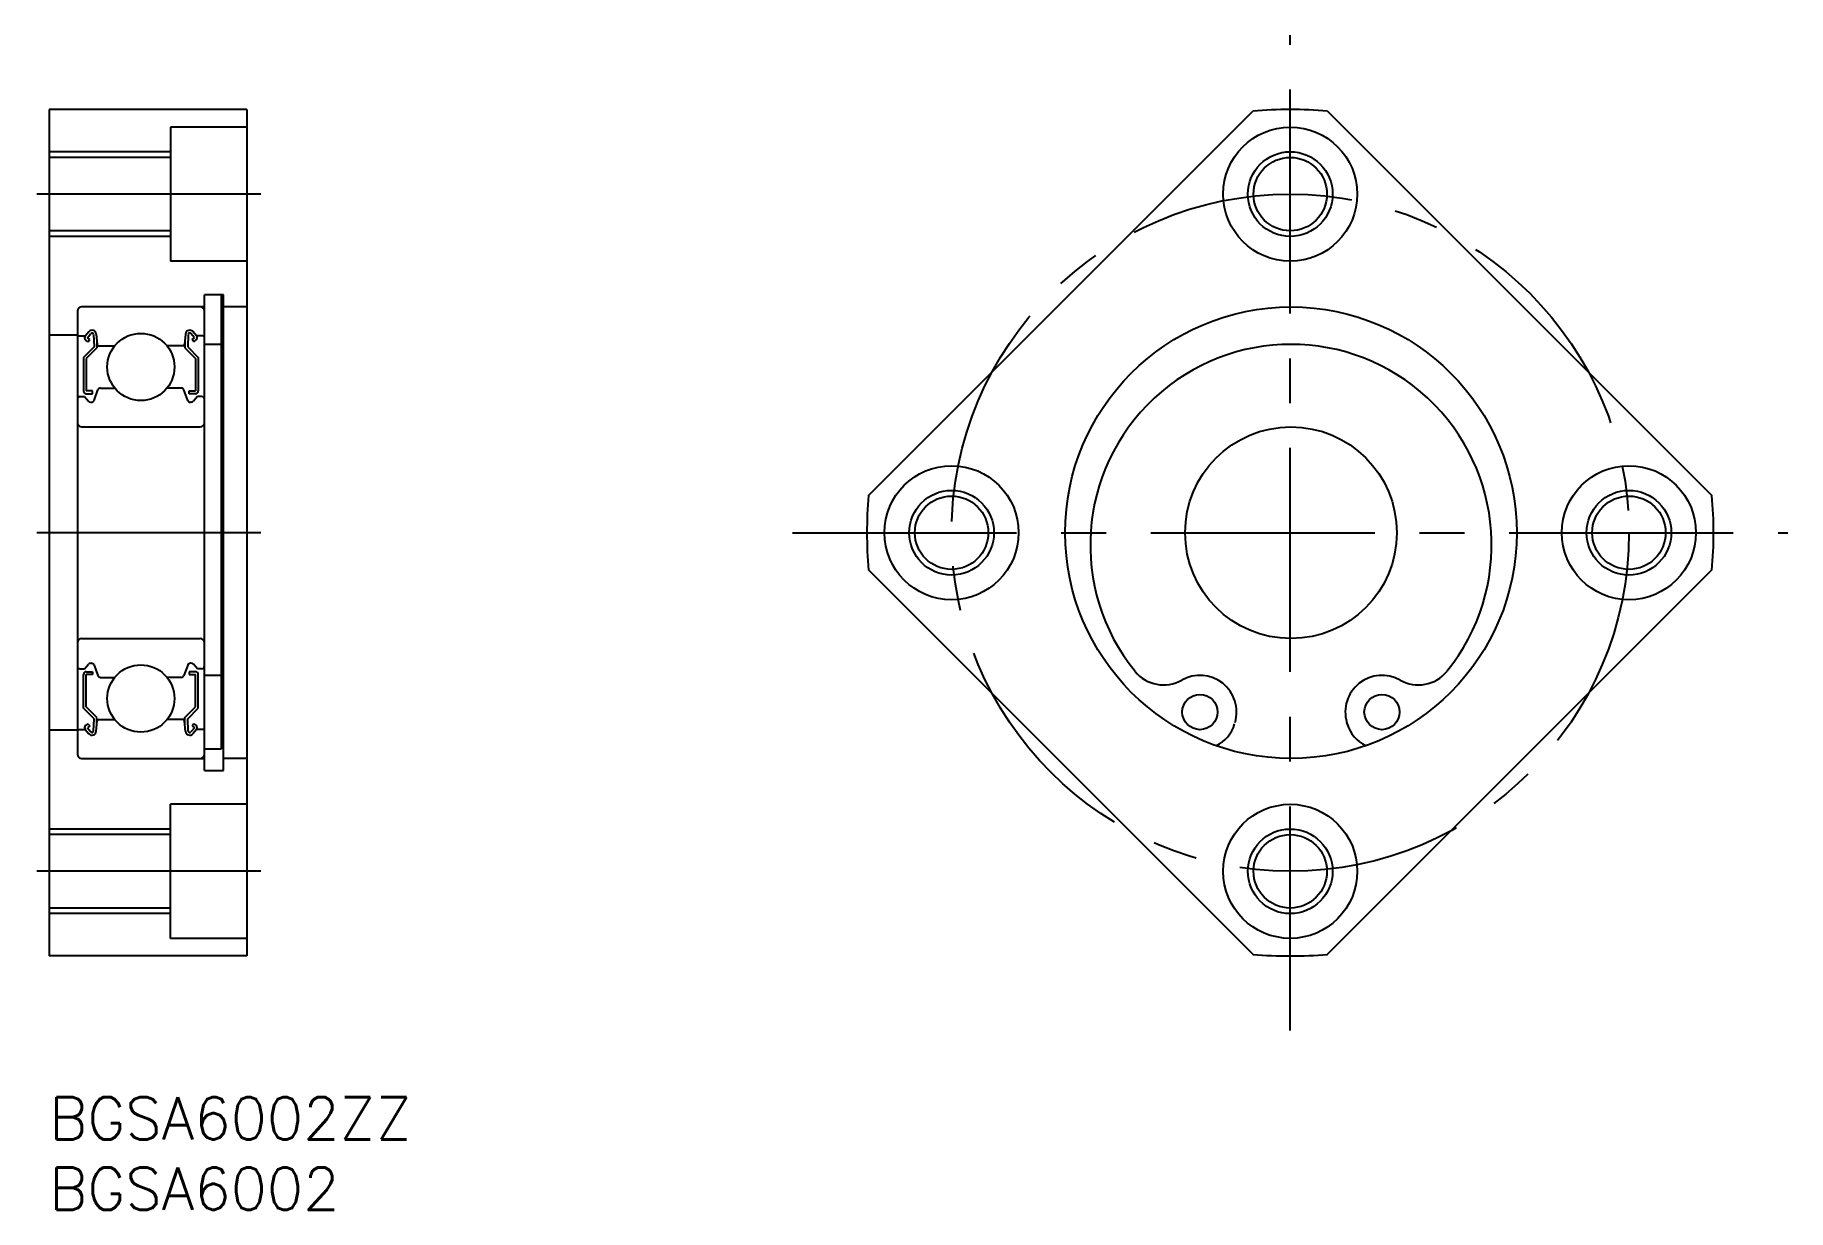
# Model space of a CAD drawing. Extents: x -1 to 123, y -8 to 75.
import ezdxf

# ---------------------------------------------------------------- set-up
doc = ezdxf.new("R2010")
doc.units = 0
doc.header["$LTSCALE"] = 0.5
doc.linetypes.add('CENTER', pattern=[50.8, 31.75, -6.35, 6.35, -6.35])
for name, color, linetype in [('MSM_CENTER', 1, 'CENTER'), ('MSM_CONTINUOUS', 7, 'CONTINUOUS'), ('MSM_NARROW', 5, 'CONTINUOUS'), ('MSM_PART_NUMBER', 7, 'CONTINUOUS')]:
    doc.layers.add(name, color=color, linetype=linetype)
doc.styles.get("Standard").update_dxf_attribs({"font": 'txt.shx', "height": 3, "bigfont": 'bigfont.shx'})

# ---------------------------------------------------------------- blocks, each defined once
blk = doc.blocks.new('*U4')
at = {"layer": 'MSM_PART_NUMBER'}
blk.add_text('BGSA6002ZZ', height=3, dxfattribs=at).set_placement((0, -3))
blk = doc.blocks.new('*U5')
at = {"layer": 'MSM_PART_NUMBER'}
blk.add_text('BGSA6002', height=3, dxfattribs=at).set_placement((0, -8))

msp = doc.modelspace()

# ---------------------------------------------------------------- linework, layer by layer
at = {"layer": 'MSM_CENTER'}
for p, q in [((87.95, 4.73), (87.95, 75.27)), ((15, 64), (-1, 64)), ((15, 40), (-1, 40)), ((52.67, 40), (123.22, 40)), ((15, 16), (-1, 16))]:
    msp.add_line(p, q, dxfattribs=at)
msp.add_circle((87.95, 40), 24, dxfattribs=at)
at = {"layer": 'MSM_CONTINUOUS'}
for p, q in [((0, 70), (0, 10)), ((14, 70), (0, 70)), ((14, 70), (14, 10)), ((58.06, 42.64), (85.3, 69.88)), ((90.59, 69.88), (117.83, 42.64)), ((14, 68.75), (8.6, 68.75)), ((8.6, 68.75), (8.6, 59.25)), ((8.6, 66.6), (0, 66.6)), ((8.6, 61.4), (0, 61.4)), ((14, 59.25), (8.6, 59.25)), ((11, 56), (2.3, 56)), ((11, 23.15), (11, 56.85)), ((12.35, 56.85, -1.3), (11, 56.85, -1.3)), ((12.2, 56.85), (12.2, 24.65)), ((12.35, 23.15, -0.1), (12.35, 56.85, -0.1)), ((14, 56), (12.35, 56)), ((0, 55), (0, 55)), ((2, 55.7), (2, 24.3)), ((2, 54), (0, 54)), ((2.1, 53.95), (2.56, 53.95)), ((2.56, 53.95), (2.81, 54.25)), ((2.74, 53.54), (2.58, 53.67)), ((2.71, 53.82), (2.96, 54.12)), ((2.87, 53.69), (2.71, 53.82)), ((2.74, 53.54), (2.87, 53.69)), ((3.14, 54.06), (3.18, 53.18)), ((3.34, 54.08), (3.4, 53.34)), ((3.38, 53.57), (3.38, 53.1)), ((9.66, 54.08), (9.6, 53.34)), ((9.62, 53.57), (9.62, 53.1)), ((9.86, 54.06), (9.82, 53.18)), ((10.29, 53.82), (10.04, 54.12)), ((10.13, 53.69), (10.29, 53.82)), ((10.26, 53.54), (10.13, 53.69)), ((10.44, 53.95), (10.19, 54.25)), ((10.26, 53.54), (10.42, 53.67)), ((10.9, 53.95), (10.44, 53.95)), ((3.18, 53.18), (2.43, 52.43)), ((2.43, 52.43), (2.43, 50.05)), ((3.38, 53.1), (2.63, 52.35)), ((2.63, 52.35), (2.63, 50.05)), ((3.5, 53.25), (4.65, 53.25)), ((9.5, 53.25), (8.35, 53.25)), ((9.62, 53.1), (10.37, 52.35)), ((9.82, 53.18), (10.57, 52.43)), ((10.37, 52.35), (10.37, 50.05)), ((10.57, 52.43), (10.57, 50.05)), ((12.2, 53.35, -1.3), (11, 53.35, -1.3)), ((3.08, 50.05), (2.63, 50.05)), ((2.63, 49.85), (3.08, 49.85)), ((3.08, 49.85), (3.08, 50.05)), ((3.18, 49.38), (3.45, 50.12)), ((3.64, 50.25), (4.65, 50.25)), ((9.36, 50.25), (8.35, 50.25)), ((9.82, 49.38), (9.55, 50.12)), ((9.92, 50.05), (10.37, 50.05)), ((9.92, 49.85), (9.92, 50.05)), ((10.37, 49.85), (9.92, 49.85)), ((2.2, 49.65), (2.5, 49.65)), ((2.5, 49.65), (2.78, 49.32)), ((2.93, 49.25), (2.99, 49.25)), ((10.07, 49.25), (10.01, 49.25)), ((10.5, 49.65), (10.22, 49.32)), ((10.8, 49.65), (10.5, 49.65)), ((2.3, 47.5), (10.7, 47.5)), ((0, 40), (0, 40)), ((58.06, 37.36), (85.3, 10.12)), ((90.59, 10.12), (117.83, 37.36)), ((2.3, 32.5), (10.7, 32.5)), ((3.57, 32.5), (3.57, 32.5)), ((4.55, 32.5), (4.55, 32.5)), ((2.2, 30.35), (2.5, 30.35)), ((2.43, 27.57), (2.43, 29.95)), ((2.5, 30.35), (2.78, 30.68)), ((2.63, 30.15), (3.08, 30.15)), ((2.63, 27.65), (2.63, 29.95)), ((3.08, 29.95), (2.63, 29.95)), ((2.93, 30.75), (2.99, 30.75)), ((3.08, 30.15), (3.08, 29.95)), ((3.18, 30.62), (3.45, 29.88)), ((9.82, 30.62), (9.55, 29.88)), ((9.92, 30.15), (9.92, 29.95)), ((10.37, 30.15), (9.92, 30.15)), ((9.92, 29.95), (10.37, 29.95)), ((10.07, 30.75), (10.01, 30.75)), ((10.5, 30.35), (10.22, 30.68)), ((10.37, 27.65), (10.37, 29.95)), ((10.8, 30.35), (10.5, 30.35)), ((10.57, 27.57), (10.57, 29.95)), ((12.2, 29.89, -1.3), (11, 29.89, -1.3)), ((3.64, 29.75), (4.65, 29.75)), ((9.36, 29.75), (8.35, 29.75)), ((3.18, 26.82), (2.43, 27.57)), ((3.38, 26.9), (2.63, 27.65)), ((9.62, 26.9), (10.37, 27.65)), ((9.82, 26.82), (10.57, 27.57)), ((2.74, 26.46), (2.58, 26.33)), ((2.87, 26.31), (2.71, 26.18)), ((2.71, 26.18), (2.96, 25.88)), ((2.74, 26.46), (2.87, 26.31)), ((3.14, 25.94), (3.18, 26.82)), ((3.34, 25.92), (3.4, 26.66)), ((3.38, 26.43), (3.38, 26.9)), ((3.5, 26.75), (4.65, 26.75)), ((9.5, 26.75), (8.35, 26.75)), ((9.66, 25.92), (9.6, 26.66)), ((9.62, 26.43), (9.62, 26.9)), ((9.86, 25.94), (9.82, 26.82)), ((10.29, 26.18), (10.04, 25.88)), ((10.26, 26.46), (10.13, 26.31)), ((10.13, 26.31), (10.29, 26.18)), ((10.26, 26.46), (10.42, 26.33)), ((91.99, 26.44), (91.96, 26.56)), ((2, 26), (0, 26)), ((2.1, 26.05), (2.56, 26.05)), ((2.56, 26.05), (2.81, 25.75)), ((10.44, 26.05), (10.19, 25.75)), ((10.9, 26.05), (10.44, 26.05)), ((2.3, 24), (11, 24)), ((12.2, 24.65, -1.3), (11, 24.65, -1.3)), ((14, 24), (12.35, 24)), ((11, 23.15, -1.3), (12.35, 23.15, -1.3)), ((14, 20.75), (8.6, 20.75)), ((8.6, 11.25), (8.6, 20.75)), ((8.6, 18.6), (0, 18.6)), ((8.6, 13.4), (0, 13.4)), ((14, 11.25), (8.6, 11.25)), ((14, 10), (0, 10))]:
    msp.add_line(p, q, dxfattribs=at)
for centre, radius in [((87.95, 64), 4.75), ((87.95, 64), 2.6), ((88, 40), 16), ((6.5, 51.75), 2.38), ((88, 40), 7.5), ((63.95, 40), 4.75), ((111.95, 40), 4.75), ((63.95, 40), 2.6), ((111.95, 40), 2.6), ((6.5, 28.25), 2.38), ((81.55, 27.29), 1.25), ((94.45, 27.29), 1.25), ((87.95, 16), 4.75), ((87.95, 16), 2.6)]:
    msp.add_circle(centre, radius, dxfattribs=at)
for centre, radius, start, end in [((87.95, 40), 30, 84.9445, 95.0555), ((2.3, 55.7), 0.3, 90, 180), ((10.7, 55.7), 0.3, 0, 90), ((2.1, 54.05), 0.1, 180, 270), ((2.71, 53.82), 0.2, 140.0002, 230.0848), ((3.04, 54.05), 0.3, 4.9968, 140.0002), ((3.04, 54.06), 0.1, 2.8198, 140.0033), ((9.96, 54.05), 0.3, 39.9998, 175.0032), ((9.96, 54.06), 0.1, 39.9967, 177.1802), ((10.29, 53.82), 0.2, 309.9152, 39.9998), ((10.9, 54.05), 0.1, 270, 0), ((3.5, 53.35), 0.1, 184.9968, 269.9995), ((9.5, 53.35), 0.1, 270.0005, 355.0032), ((88, 39.13), 14.22, 320.9849, 219.0151), ((2.63, 50.05), 0.2, 180, 270), ((3.64, 50.05), 0.2, 90, 159.9919), ((9.36, 50.05), 0.2, 20.0081, 90), ((10.37, 50.05), 0.2, 270, 0), ((2.2, 49.45), 0.2, 90, 180), ((2.93, 49.45), 0.2, 219.9962, 270), ((2.99, 49.45), 0.2, 270, 339.9919), ((10.01, 49.45), 0.2, 200.0081, 270), ((10.07, 49.45), 0.2, 270, 320.0038), ((10.8, 49.45), 0.2, 0, 90), ((2.3, 47.8), 0.3, 180, 270), ((10.7, 47.8), 0.3, 270, 0), ((87.95, 40), 30, 174.9445, 185.0555), ((87.95, 40), 30, 354.9445, 5.0555), ((2.3, 32.2), 0.3, 90, 180), ((10.7, 32.2), 0.3, 0, 90), ((2.2, 30.55), 0.2, 180, 270), ((2.63, 29.95), 0.2, 90, 180), ((2.93, 30.55), 0.2, 90, 140.0038), ((2.99, 30.55), 0.2, 20.0081, 90), ((3.64, 29.95), 0.2, 200.0081, 270), ((9.36, 29.95), 0.2, 270, 339.9919), ((10.01, 30.55), 0.2, 90, 159.9919), ((10.07, 30.55), 0.2, 39.9962, 90), ((10.37, 29.95), 0.2, 0, 90), ((10.8, 30.55), 0.2, 270, 0), ((78.97, 31.81), 2.6, 219.0151, 299.7762), ((81.55, 27.29), 2.6, 343.6002, 119.7762), ((94.45, 27.29), 2.6, 60.2238, 196.3998), ((97.03, 31.81), 2.6, 240.2238, 320.9849), ((2.71, 26.18), 0.2, 129.9152, 219.9998), ((3.5, 26.65), 0.1, 90.0005, 175.0032), ((9.5, 26.65), 0.1, 4.9968, 89.9995), ((10.29, 26.18), 0.2, 320.0002, 50.0848), ((81.61, 27.15), 2.5, 295.9172, 343.6002), ((94.39, 27.15), 2.5, 196.3998, 244.0828), ((2.1, 25.95), 0.1, 90, 180), ((3.04, 25.95), 0.3, 219.9998, 355.0032), ((3.04, 25.94), 0.1, 219.9967, 357.1802), ((9.96, 25.95), 0.3, 184.9968, 320.0002), ((9.96, 25.94), 0.1, 182.8198, 320.0033), ((10.9, 25.95), 0.1, 0, 90), ((2.3, 24.3), 0.3, 180, 270), ((10.7, 24.3), 0.3, 270, 0), ((87.95, 40), 30, 264.9445, 275.0555)]:
    msp.add_arc(centre, radius, start, end, dxfattribs=at)
at = {"layer": 'MSM_NARROW'}
for p, q in [((8.6, 67), (0, 67)), ((8.6, 61), (0, 61)), ((8.6, 19), (0, 19)), ((8.6, 13), (0, 13))]:
    msp.add_line(p, q, dxfattribs=at)
for centre in [(87.95, 64), (63.95, 40), (111.95, 40), (87.95, 16)]:
    msp.add_circle(centre, 3, dxfattribs=at)

# ---------------------------------------------------------------- block references
at = {"layer": 'MSM_CONTINUOUS'}
for name in ['*U4', '*U5']:
    msp.add_blockref(name, (0, 0), dxfattribs=at)

doc.saveas('drawing.dxf')
